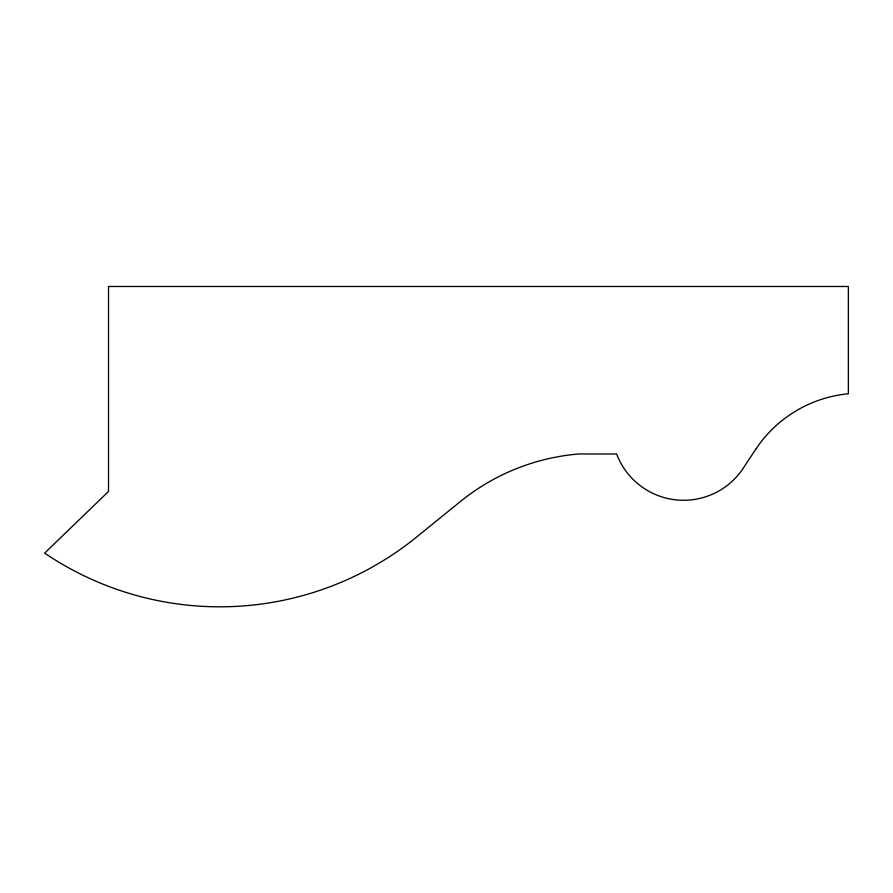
<?xml version="1.0" encoding="UTF-8"?>
<svg xmlns="http://www.w3.org/2000/svg" width="893" height="893" viewBox="0 0 893 893"><rect width="100%" height="100%" fill="white"/><g stroke="black" fill="none" stroke-linecap="round" stroke-linejoin="round"><path stroke-width="1.34" d="M755.701 449.335L744.874 465.666A71.563 71.563 0 0 1 616.628 453.968L579.055 453.968A216.24 216.24 0 0 0 460.364 501.553L416.64 537.017A312.494 312.494 0 0 1 44.65 553.124L108.522 491.451L108.522 286.474L848.35 286.474L848.35 393.768A125.466 125.466 0 0 0 755.701 449.335"/></g></svg>
